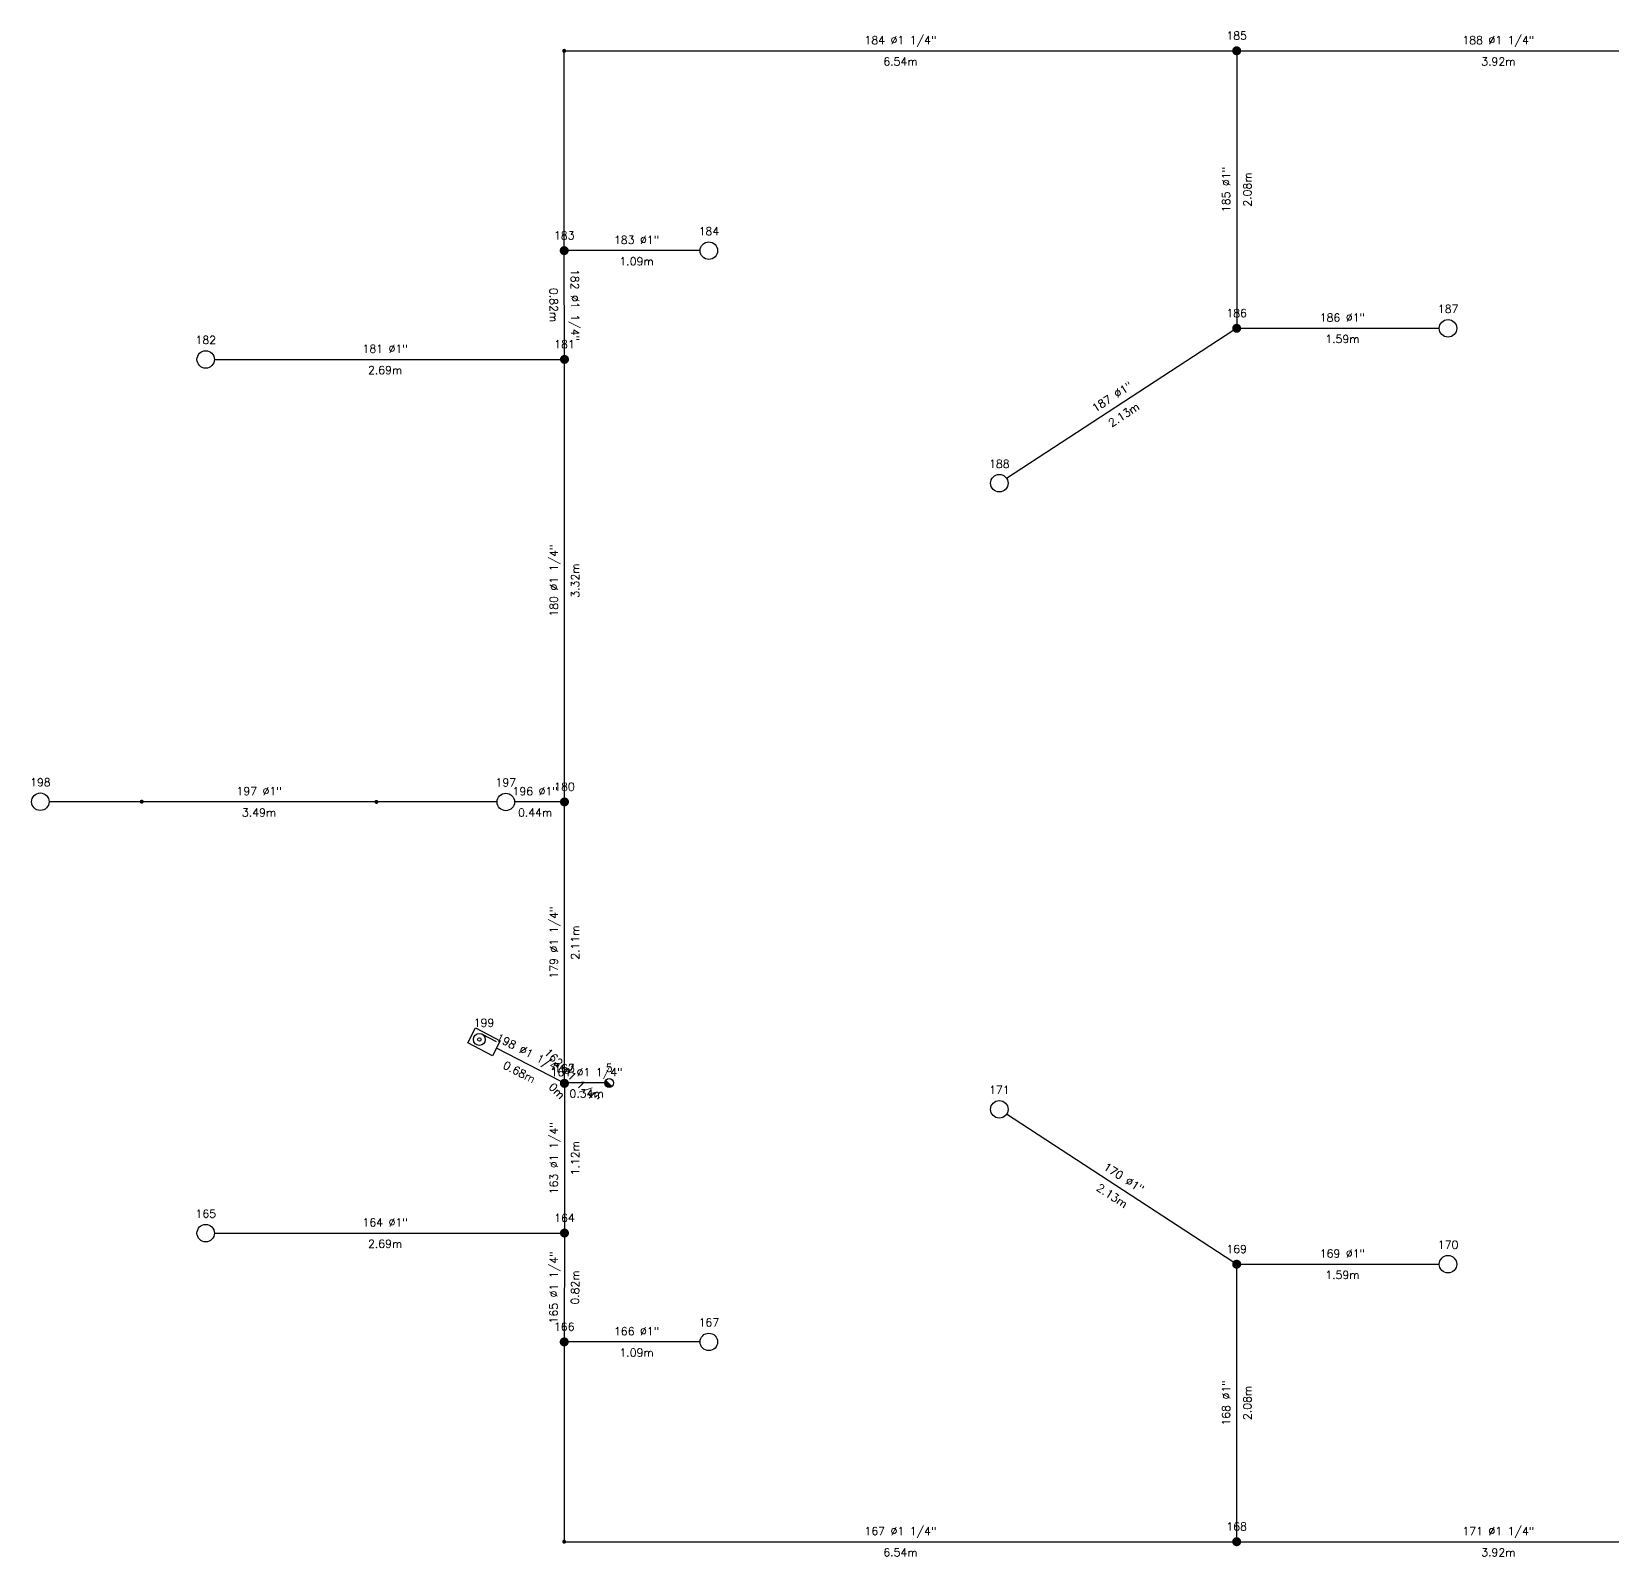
# Model space of a CAD drawing. Extents: x -4.3 to 30.7, y -1.3 to 87.7.
# Drawn here: x 3.34 to 15.19, y 2.87 to 14.29 of the extents above; entities that cross this region are included whole.
import ezdxf
from ezdxf.enums import TextEntityAlignment as Align

# ---------------------------------------------------------------- set-up
doc = ezdxf.new("R2010")
doc.units = 0
doc.header["$LTSCALE"] = 0.5
doc.layers.get('0').update_dxf_attribs({"linetype": 'CONTINUOUS'})
for name, color, linetype in [('TEXTO_NUDOS', 7, 'CONTINUOUS'), ('TEXTO_RAMAS', 7, 'CONTINUOUS'), ('UNIFILAR', 7, 'CONTINUOUS')]:
    doc.layers.add(name, color=color, linetype=linetype)
doc.styles.add('ROMANS', font='Romans', dxfattribs={"height": 2.5})

# ---------------------------------------------------------------- blocks, each defined once
blk = doc.blocks.new('BOCA_INCENDIOS_IPCI')
at = {"color": 0, "linetype": 'CONTINUOUS'}
for p, q in [((-2, 1.2), (2, 1.2)), ((-2, -1.2), (-2, 1.2)), ((-0.75, 0.85), (1.535532, 0.85)), ((2, 1.2), (2, -1.2)), ((2, -1.2), (-2, -1.2))]:
    blk.add_line(p, q, dxfattribs=at)
for radius in [0.85, 0.25]:
    blk.add_circle((-0.75, 0), radius, dxfattribs=at)
blk = doc.blocks.new('CONEXION_PLANTAS_IPCI')
at = {"color": 0, "linetype": 'CONTINUOUS'}
blk.add_circle((-0.004736, -0.005671), 1.5, dxfattribs=at)
for points in [[(-1.499779, 0.11617), (-1.504474, -0.033694), (0.363297, -1.459821), (0.216286, -1.489298)], [(-1.480147, 0.264817), (-1.499779, 0.11617), (0.506632, -1.415814), (0.363297, -1.459821)], [(-1.445772, 0.410761), (-1.480147, 0.264817), (0.644856, -1.357718), (0.506632, -1.415814)], [(-1.396999, 0.552544), (-1.445772, 0.410761), (0.77659, -1.286112), (0.644856, -1.357718)], [(-1.334315, 0.688749), (-1.396999, 0.552544), (0.900518, -1.201713), (0.77659, -1.286112)], [(-1.258346, 0.818016), (-1.334315, 0.688749), (1.0154, -1.105363), (0.900518, -1.201713)], [(-1.169852, 0.939054), (-1.258346, 0.818016), (1.047775, -1.074419), (1.0154, -1.105363)], [(-1.069716, 1.050651), (-1.169852, 0.939054), (-0.004736, -0.005671), (1.047775, -1.074419)], [(-1.504474, -0.033694), (-1.494184, -0.183278), (0.216286, -1.489298), (0.067066, -1.503952)], [(-1.494184, -0.183278), (-1.469012, -0.331087), (0.067066, -1.503952), (-0.082871, -1.503635)], [(-1.469012, -0.331087), (-1.429209, -0.475645), (-0.082871, -1.503635), (-0.232027, -1.488351)], [(-1.429209, -0.475645), (-1.375174, -0.615507), (-0.232027, -1.488351), (-0.378913, -1.458252)], [(-1.375174, -0.615507), (-1.307445, -0.749276), (-0.378913, -1.458252), (-0.52206, -1.41364)], [(-1.307445, -0.749276), (-1.226701, -0.875615), (-0.52206, -1.41364), (-0.660037, -1.35496)], [(-1.226701, -0.875615), (-1.133746, -0.993262), (-0.660037, -1.35496), (-0.791468, -1.282798)], [(-1.133746, -0.993262), (-1.029511, -1.101041), (-0.791468, -1.282798), (-0.915037, -1.197876)]]:
    blk.add_solid(points, dxfattribs=at)
blk = doc.blocks.new('NUDO_PASO_IPCI')
at = {"color": 0, "linetype": 'CONTINUOUS'}
for points in [[(-0.742494, 0.10584), (-0.749351, 0.031185), (-0.748721, -0.043781), (-0.749351, 0.031185)], [(-0.728219, 0.179437), (-0.742494, 0.10584), (-0.74061, -0.118309), (-0.748721, -0.043781)], [(-0.706667, 0.251241), (-0.728219, 0.179437), (-0.725099, -0.191656), (-0.74061, -0.118309)], [(-0.678054, 0.320535), (-0.706667, 0.251241), (-0.702343, -0.263087), (-0.725099, -0.191656)], [(-0.642667, 0.386626), (-0.678054, 0.320535), (-0.672569, -0.33189), (-0.702343, -0.263087)], [(-0.600858, 0.448854), (-0.642667, 0.386626), (-0.636075, -0.397377), (-0.672569, -0.33189)], [(-0.553045, 0.506597), (-0.600858, 0.448854), (-0.593226, -0.458893), (-0.636075, -0.397377)], [(-0.499707, 0.559279), (-0.553045, 0.506597), (-0.544449, -0.515825), (-0.593226, -0.458893)], [(-0.441376, 0.606372), (-0.499707, 0.559279), (-0.490233, -0.567602), (-0.544449, -0.515825)], [(-0.378635, 0.647407), (-0.441376, 0.606372), (-0.431118, -0.613708), (-0.490233, -0.567602)], [(-0.31211, 0.681973), (-0.378635, 0.647407), (-0.367696, -0.653682), (-0.431118, -0.613708)], [(-0.242467, 0.709725), (-0.31211, 0.681973), (-0.300599, -0.687124), (-0.367696, -0.653682)], [(-0.170402, 0.730386), (-0.242467, 0.709725), (-0.2305, -0.713702), (-0.300599, -0.687124)], [(-0.096633, 0.743749), (-0.170402, 0.730386), (-0.158097, -0.733148), (-0.2305, -0.713702)], [(-0.0219, 0.74968), (-0.096633, 0.743749), (-0.084114, -0.745268), (-0.158097, -0.733148)], [(0.053053, 0.748121), (-0.0219, 0.74968), (-0.009291, -0.749942), (-0.084114, -0.745268)], [(0.127475, 0.739087), (0.053053, 0.748121), (0.065624, -0.747123), (-0.009291, -0.749942)], [(0.200624, 0.722669), (0.127475, 0.739087), (0.139884, -0.736839), (0.065624, -0.747123)], [(0.271768, 0.699029), (0.200624, 0.722669), (0.212747, -0.719193), (0.139884, -0.736839)], [(0.340197, 0.668406), (0.271768, 0.699029), (0.283483, -0.694361), (0.212747, -0.719193)], [(0.405227, 0.631103), (0.340197, 0.668406), (0.351388, -0.662591), (0.283483, -0.694361)], [(0.466207, 0.587495), (0.405227, 0.631103), (0.415781, -0.624201), (0.351388, -0.662591)], [(0.52253, 0.538017), (0.466207, 0.587495), (0.47602, -0.579573), (0.415781, -0.624201)], [(0.573632, 0.483163), (0.52253, 0.538017), (0.531502, -0.529155), (0.47602, -0.579573)], [(0.619002, 0.423482), (0.573632, 0.483163), (0.581674, -0.47345), (0.531502, -0.529155)], [(0.658187, 0.359569), (0.619002, 0.423482), (0.626035, -0.413014), (0.581674, -0.47345)], [(0.690796, 0.292064), (0.658187, 0.359569), (0.66414, -0.348452), (0.626035, -0.413014)], [(0.716502, 0.22164), (0.690796, 0.292064), (0.695609, -0.280407), (0.66414, -0.348452)], [(0.73505, 0.149002), (0.716502, 0.22164), (0.720128, -0.209562), (0.695609, -0.280407)], [(0.746253, 0.074875), (0.73505, 0.149002), (0.737451, -0.136622), (0.720128, -0.209562)], [(0.75, 0), (0.746253, 0.074875), (0.747407, -0.062317), (0.737451, -0.136622)]]:
    blk.add_solid(points, dxfattribs=at)
blk = doc.blocks.new('ROCIADOR_AUTOMATICO_IPCI')
at = {"color": 0, "linetype": 'CONTINUOUS'}
blk.add_circle((-0.004736, -0.005671), 1.5, dxfattribs=at)
blk = doc.blocks.new('NUDO_DERIVACION_IPCI')
at = {"color": 0, "linetype": 'CONTINUOUS'}
for points in [[(-0.742494, 0.10584), (-0.749351, 0.031185), (-0.748721, -0.043781), (-0.749351, 0.031185)], [(-0.728219, 0.179437), (-0.742494, 0.10584), (-0.74061, -0.118309), (-0.748721, -0.043781)], [(-0.706667, 0.251241), (-0.728219, 0.179437), (-0.725099, -0.191656), (-0.74061, -0.118309)], [(-0.678054, 0.320535), (-0.706667, 0.251241), (-0.702343, -0.263087), (-0.725099, -0.191656)], [(-0.642667, 0.386626), (-0.678054, 0.320535), (-0.672569, -0.33189), (-0.702343, -0.263087)], [(-0.600858, 0.448854), (-0.642667, 0.386626), (-0.636075, -0.397377), (-0.672569, -0.33189)], [(-0.553045, 0.506597), (-0.600858, 0.448854), (-0.593226, -0.458893), (-0.636075, -0.397377)], [(-0.499707, 0.559279), (-0.553045, 0.506597), (-0.544449, -0.515825), (-0.593226, -0.458893)], [(-0.441376, 0.606372), (-0.499707, 0.559279), (-0.490233, -0.567602), (-0.544449, -0.515825)], [(-0.378635, 0.647407), (-0.441376, 0.606372), (-0.431118, -0.613708), (-0.490233, -0.567602)], [(-0.31211, 0.681973), (-0.378635, 0.647407), (-0.367696, -0.653682), (-0.431118, -0.613708)], [(-0.242467, 0.709725), (-0.31211, 0.681973), (-0.300599, -0.687124), (-0.367696, -0.653682)], [(-0.170402, 0.730386), (-0.242467, 0.709725), (-0.2305, -0.713702), (-0.300599, -0.687124)], [(-0.096633, 0.743749), (-0.170402, 0.730386), (-0.158097, -0.733148), (-0.2305, -0.713702)], [(-0.0219, 0.74968), (-0.096633, 0.743749), (-0.084114, -0.745268), (-0.158097, -0.733148)], [(0.053053, 0.748121), (-0.0219, 0.74968), (-0.009291, -0.749942), (-0.084114, -0.745268)], [(0.127475, 0.739087), (0.053053, 0.748121), (0.065624, -0.747123), (-0.009291, -0.749942)], [(0.200624, 0.722669), (0.127475, 0.739087), (0.139884, -0.736839), (0.065624, -0.747123)], [(0.271768, 0.699029), (0.200624, 0.722669), (0.212747, -0.719193), (0.139884, -0.736839)], [(0.340197, 0.668406), (0.271768, 0.699029), (0.283483, -0.694361), (0.212747, -0.719193)], [(0.405227, 0.631103), (0.340197, 0.668406), (0.351388, -0.662591), (0.283483, -0.694361)], [(0.466207, 0.587495), (0.405227, 0.631103), (0.415781, -0.624201), (0.351388, -0.662591)], [(0.52253, 0.538017), (0.466207, 0.587495), (0.47602, -0.579573), (0.415781, -0.624201)], [(0.573632, 0.483163), (0.52253, 0.538017), (0.531502, -0.529155), (0.47602, -0.579573)], [(0.619002, 0.423482), (0.573632, 0.483163), (0.581674, -0.47345), (0.531502, -0.529155)], [(0.658187, 0.359569), (0.619002, 0.423482), (0.626035, -0.413014), (0.581674, -0.47345)], [(0.690796, 0.292064), (0.658187, 0.359569), (0.66414, -0.348452), (0.626035, -0.413014)], [(0.716502, 0.22164), (0.690796, 0.292064), (0.695609, -0.280407), (0.66414, -0.348452)], [(0.73505, 0.149002), (0.716502, 0.22164), (0.720128, -0.209562), (0.695609, -0.280407)], [(0.746253, 0.074875), (0.73505, 0.149002), (0.737451, -0.136622), (0.720128, -0.209562)], [(0.75, 0), (0.746253, 0.074875), (0.747407, -0.062317), (0.737451, -0.136622)]]:
    blk.add_solid(points, dxfattribs=at)

msp = doc.modelspace()

# ---------------------------------------------------------------- linework, layer by layer
at = {"layer": 'UNIFILAR', "color": 94, "linetype": 'CONTINUOUS'}
for p, q in [((7.330807, 12.687155, 2.5), (7.330807, 14.136203, 2.5)), ((7.345807, 14.151203, 2.5), (12.339683, 14.151203, 2.5)), ((12.373433, 14.117453, 2.5), (12.373433, 12.104953, 2.5)), ((12.407183, 14.151203, 2.5), (16.231812, 14.151203, 2.5)), ((7.332699, 11.871811, 2.5), (7.330889, 12.619655, 2.5)), ((8.350249, 12.653405, 2.5), (7.364557, 12.653405, 2.5)), ((12.345165, 12.052764, 2.5), (10.648398, 10.945981, 2.5)), ((12.407183, 12.071203, 2.5), (13.892955, 12.071203, 2.5)), ((4.708595, 11.838055, 2.5), (7.299031, 11.838061, 2.5)), ((7.332781, 8.554969, 2.5), (7.332781, 11.804312, 2.5)), ((4.147892, 8.522525, 1.38), (3.468543, 8.522525, 1.38)), ((5.907892, 8.52123, 2.5), (4.177892, 8.522514, 1.38)), ((6.827267, 8.521219, 2.5), (5.937892, 8.521219, 2.5)), ((7.299031, 8.521219, 2.5), (6.958517, 8.521219, 2.5)), ((7.332781, 6.444969, 2.5), (7.332781, 8.487469, 2.5)), ((7.301989, 6.427445, 1.5), (6.822763, 6.674226, 1.5)), ((7.329088, 6.414271), (7.331994, 6.411994, 1.5)), ((7.331994, 6.411994, 1.5), (7.332781, 6.411219, 2.5)), ((7.634999, 6.414271), (7.344088, 6.414271)), ((7.332781, 6.377469, 2.5), (7.332781, 5.322714, 2.5)), ((12.345165, 5.074261, 2.5), (10.648398, 6.181045, 2.5)), ((4.708595, 5.28897, 2.5), (7.299031, 5.288964, 2.5)), ((7.332699, 5.255214, 2.5), (7.330889, 4.50737, 2.5)), ((12.373433, 3.009572, 2.5), (12.373433, 5.022072, 2.5)), ((12.407183, 5.055822, 2.5), (13.892955, 5.055822, 2.5)), ((7.330807, 4.43987, 2.5), (7.330807, 2.990822, 2.5)), ((8.350249, 4.47362, 2.5), (7.364557, 4.47362, 2.5)), ((7.345807, 2.975822, 2.5), (12.339683, 2.975822, 2.5)), ((12.407183, 2.975822, 2.5), (16.231812, 2.975822, 2.5))]:
    msp.add_line(p, q, dxfattribs=at)

# ---------------------------------------------------------------- block references
for name, p, xscale, yscale in [('NUDO_PASO_IPCI', (7.330807, 14.151203, 2.5), 0.02, 0.02), ('NUDO_DERIVACION_IPCI', (12.373433, 14.151203, 2.5), 0.045, 0.045), ('NUDO_DERIVACION_IPCI', (7.330807, 12.653405, 2.5), 0.045, 0.045), ('ROCIADOR_AUTOMATICO_IPCI', (8.415874, 12.653405, 2.5), 0.04375, 0.04375), ('NUDO_DERIVACION_IPCI', (12.373433, 12.071203, 2.5), 0.045, 0.045), ('ROCIADOR_AUTOMATICO_IPCI', (13.95858, 12.071203, 2.5), 0.04375, 0.04375), ('ROCIADOR_AUTOMATICO_IPCI', (4.64297, 11.838055, 2.5), 0.04375, 0.04375), ('NUDO_DERIVACION_IPCI', (7.332781, 11.838062, 2.5), 0.045, 0.045), ('ROCIADOR_AUTOMATICO_IPCI', (10.593433, 10.910127, 2.5), 0.04375, 0.04375), ('ROCIADOR_AUTOMATICO_IPCI', (3.402918, 8.522525, 1.38), 0.04375, 0.04375), ('NUDO_PASO_IPCI', (4.162892, 8.522525, 1.38), 0.02, 0.02), ('NUDO_PASO_IPCI', (5.922892, 8.521219, 2.5), 0.02, 0.02), ('ROCIADOR_AUTOMATICO_IPCI', (6.892892, 8.521219, 2.5), 0.04375, 0.04375), ('NUDO_DERIVACION_IPCI', (7.332781, 8.521219, 2.5), 0.045, 0.045), ('NUDO_DERIVACION_IPCI', (7.331994, 6.411994, 1.5), 0.045, 0.045), ('NUDO_DERIVACION_IPCI', (7.332781, 6.411219, 2.5), 0.045, 0.045), ('NUDO_PASO_IPCI', (7.329088, 6.414271), 0.02, 0.02), ('CONEXION_PLANTAS_IPCI', (7.667999, 6.414271), 0.022, 0.022), ('ROCIADOR_AUTOMATICO_IPCI', (10.593433, 6.216898, 2.5), 0.04375, 0.04375), ('ROCIADOR_AUTOMATICO_IPCI', (4.64297, 5.28897, 2.5), 0.04375, 0.04375), ('NUDO_DERIVACION_IPCI', (7.332781, 5.288964, 2.5), 0.045, 0.045), ('ROCIADOR_AUTOMATICO_IPCI', (13.95858, 5.055822, 2.5), 0.04375, 0.04375), ('NUDO_DERIVACION_IPCI', (12.373433, 5.055822, 2.5), 0.045, 0.045), ('NUDO_DERIVACION_IPCI', (7.330807, 4.47362, 2.5), 0.045, 0.045), ('ROCIADOR_AUTOMATICO_IPCI', (8.415874, 4.47362, 2.5), 0.04375, 0.04375), ('NUDO_PASO_IPCI', (7.330807, 2.975822, 2.5), 0.02, 0.02), ('NUDO_DERIVACION_IPCI', (12.373433, 2.975822, 2.5), 0.045, 0.045)]:
    msp.add_blockref(name, p, dxfattribs=dict(at, xscale=xscale, yscale=yscale))
at = {"layer": 'UNIFILAR', "color": 94, "linetype": 'CONTINUOUS', "xscale": 0.0525, "yscale": 0.0525, "rotation": 332.5}
msp.add_blockref('BOCA_INCENDIOS_IPCI', (6.729412, 6.722298, 1.5), dxfattribs=at)

# ---------------------------------------------------------------- texts
at = {"layer": 'TEXTO_NUDOS', "color": 94, "linetype": 'CONTINUOUS', "style": 'ROMANS'}
for s, p in [('185', (12.373433, 14.234953, 2.5)), ('184', (8.415874, 12.76903, 2.5)), ('183', (7.330807, 12.737155, 2.5)), ('186', (12.373433, 12.154953, 2.5)), ('187', (13.95858, 12.186828, 2.5)), ('182', (4.64297, 11.95368, 2.5)), ('181', (7.332781, 11.921812, 2.5)), ('188', (10.593433, 11.025752, 2.5)), ('198', (3.402918, 8.63815, 1.38)), ('197', (6.892892, 8.636844, 2.5)), ('180', (7.332781, 8.604969, 2.5)), ('199', (6.729412, 6.835298, 1.5)), ('162', (7.331994, 6.495744, 1.5)), ('163', (7.332781, 6.494969, 2.5)), ('5', (7.667999, 6.497271)), ('171', (10.593433, 6.332523, 2.5)), ('165', (4.64297, 5.404595, 2.5)), ('164', (7.332781, 5.372714, 2.5)), ('170', (13.95858, 5.171447, 2.5)), ('169', (12.373433, 5.139572, 2.5)), ('167', (8.415874, 4.589245, 2.5)), ('166', (7.330807, 4.55737, 2.5)), ('168', (12.373433, 3.059572, 2.5))]:
    msp.add_text(s, height=0.06, dxfattribs=at).set_placement(p, align=Align.CENTER)
at = {"layer": 'TEXTO_RAMAS', "color": 94, "linetype": 'CONTINUOUS', "style": 'ROMANS'}
for s, p in [('184 Ø1 1/4"', (9.85212, 14.201203, 2.5)), ('183 Ø1"', (7.87334, 12.703405, 2.5)), ('186 Ø1"', (13.166006, 12.121203, 2.5)), ('196 Ø1"', (7.112836, 8.571219, 2.5)), ('161 Ø1 1/4"', (7.498544, 6.464271)), ('166 Ø1"', (7.87334, 4.52362, 2.5)), ('167 Ø1 1/4"', (9.85212, 3.025822, 2.5)), ('171 Ø1 1/4"', (14.335435, 3.025822, 2.5))]:
    msp.add_text(s, height=0.06, dxfattribs=at).set_placement(p, align=Align.CENTER)
for s, rotation, p in [('188 Ø1 1/4"', 360, (14.335435, 14.201203, 2.5)), ('185 Ø1"', 90, (12.323433, 13.111203, 2.5)), ('182 Ø1 1/4"', 270.138692, (7.381794, 12.245854, 2.5)), ('181 Ø1"', 0.000139, (5.987875, 11.888058, 2.5)), ('187 Ø1"', 33.11599, (11.456116, 11.532543, 2.5)), ('180 Ø1 1/4"', 90, (7.282781, 10.17964, 2.5)), ('197 Ø1"', 359.957481, (5.042929, 8.571872, 1.94)), ('179 Ø1 1/4"', 90, (7.282781, 7.466219, 2.5)), ('198 Ø1 1/4"', 332.753468, (7.053594, 6.611598, 1.5)), ('162 Ø1 1/4"', 315.419321, (7.367483, 6.44722, 2)), ('163 Ø1 1/4"', 90, (7.282781, 5.850091, 2.5)), ('170 Ø1"', 326.88401, (11.51075, 5.678238, 2.5)), ('164 Ø1"', 359.999861, (5.987875, 5.338967, 2.5)), ('165 Ø1 1/4"', 89.861308, (7.281794, 4.881413, 2.5)), ('169 Ø1"', 360, (13.166006, 5.105822, 2.5)), ('168 Ø1"', 90, (12.323433, 4.015822, 2.5))]:
    msp.add_text(s, height=0.06, rotation=rotation, dxfattribs=at).set_placement(p, align=Align.CENTER)
for s, p in [('6.54m', (9.85212, 14.101203, 2.5)), ('1.09m', (7.87334, 12.603405, 2.5)), ('1.59m', (13.166006, 12.021203, 2.5)), ('0.44m', (7.112836, 8.471219, 2.5)), ('0.34m', (7.498544, 6.364271)), ('1.09m', (7.87334, 4.42362, 2.5)), ('6.54m', (9.85212, 2.925822, 2.5)), ('3.92m', (14.335435, 2.925822, 2.5))]:
    msp.add_text(s, height=0.06, dxfattribs=at).set_placement(p, align=Align.TOP_CENTER)
for s, rotation, p in [('3.92m', 360, (14.335435, 14.101203, 2.5)), ('2.08m', 90, (12.423433, 13.111203, 2.5)), ('0.82m', 270.138692, (7.281794, 12.245612, 2.5)), ('2.69m', 0.000139, (5.987875, 11.788058, 2.5)), ('2.13m', 33.11599, (11.51075, 11.448787, 2.5)), ('3.32m', 90, (7.382781, 10.17964, 2.5)), ('3.49m', 359.957481, (5.042855, 8.471872, 1.94)), ('2.11m', 90, (7.382781, 7.466219, 2.5)), ('0.68m', 332.753468, (7.007812, 6.522694, 1.5)), ('0m', 315.419321, (7.297292, 6.375993, 2)), ('1.12m', 90, (7.382781, 5.850091, 2.5)), ('2.13m', 326.88401, (11.456116, 5.594482, 2.5)), ('2.69m', 359.999861, (5.987875, 5.238967, 2.5)), ('0.82m', 89.861308, (7.381794, 4.881171, 2.5)), ('1.59m', 360, (13.166006, 5.005822, 2.5)), ('2.08m', 90, (12.423433, 4.015822, 2.5))]:
    msp.add_text(s, height=0.06, rotation=rotation, dxfattribs=at).set_placement(p, align=Align.TOP_CENTER)

doc.saveas('drawing.dxf')
